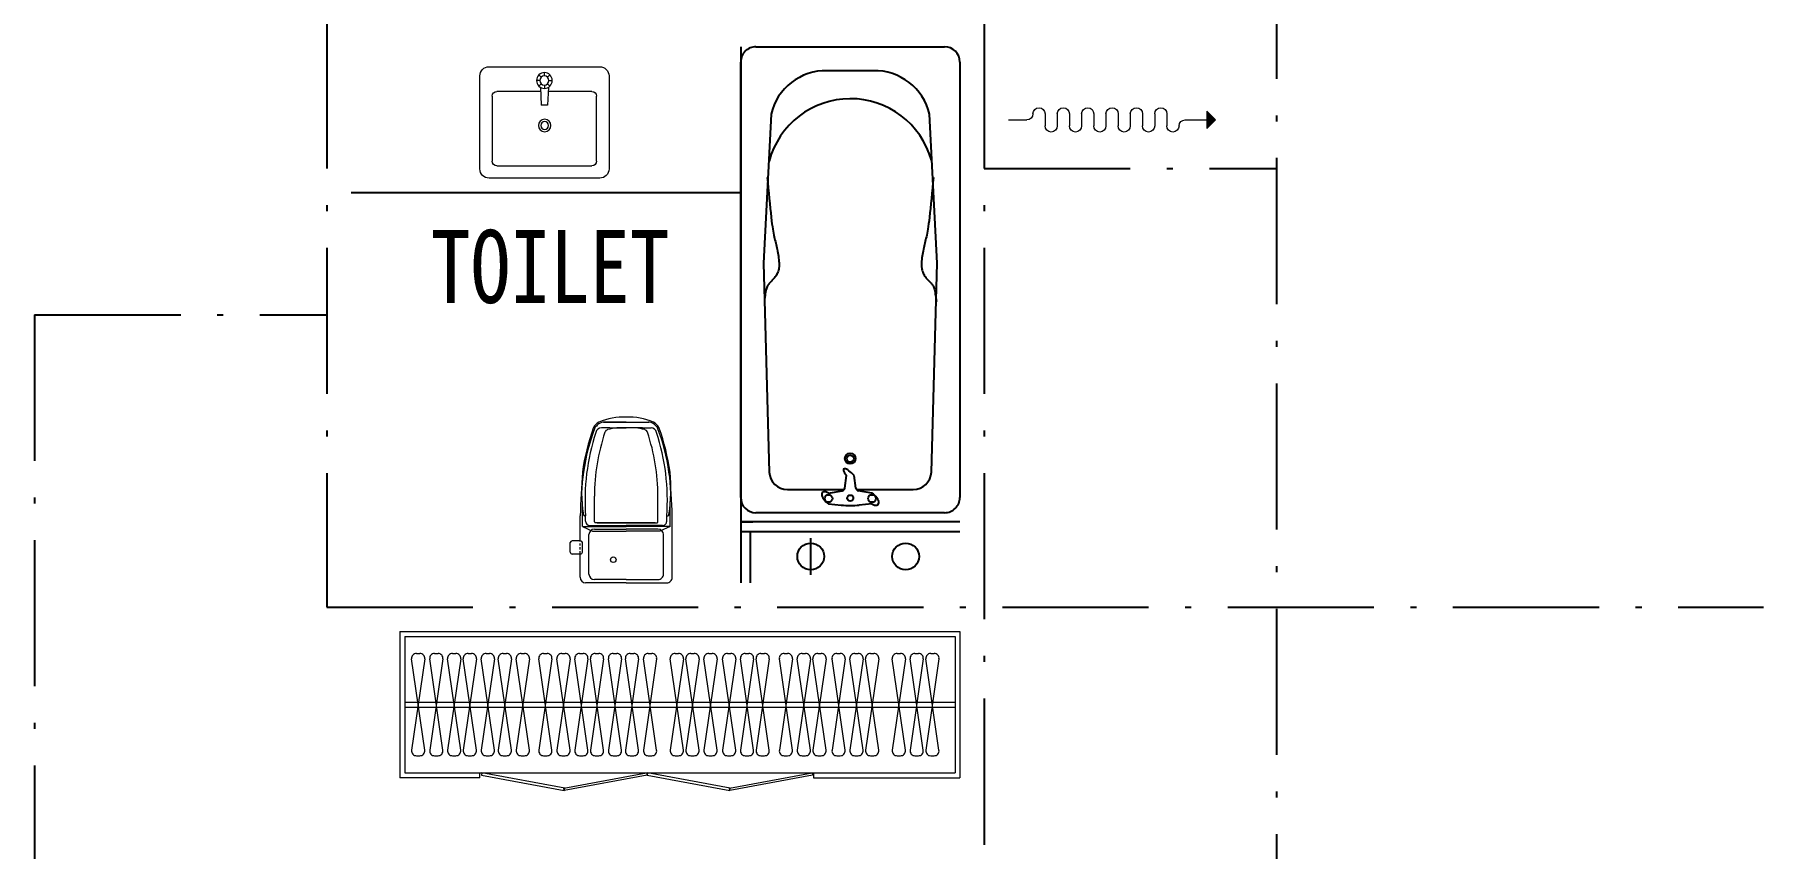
# Model space of a CAD drawing. Extents: x 164940 to 3842273, y 640355 to 1124023.
# Drawn here: x 3657517 to 3664617, y 1099287 to 1102627 of the extents above; entities that cross this region are included whole.
import ezdxf

# ---------------------------------------------------------------- set-up
doc = ezdxf.new("R2010")
doc.units = 0
doc.header["$LTSCALE"] = 1000
doc.header["$MEASUREMENT"] = 0
doc.linetypes.add('ACAD_ISO10W100', pattern=[18.5, 12, -3, 0.5, -3])
doc.linetypes.add('DOTE', pattern=[2.4200000000000004, 2, -0.2, 0.02, -0.2])
for name, color, linetype in [('-厨卫', 154, 'Continuous'), ('-管井', 228, 'Continuous'), ('DOTE', 1, 'DOTE')]:
    doc.layers.add(name, color=color, linetype=linetype)
doc.layers.add('-家具', color=33, linetype='Continuous', lineweight=9)
doc.layers.add('家具', color=33, linetype='Continuous', lineweight=5)
doc.styles.add('-黑体', font='SIMHEI.TTF', dxfattribs={"width": 0.8})

# ---------------------------------------------------------------- blocks, each defined once
blk = doc.blocks.new('A$C50400A6F')
at = {"layer": '家具'}
blk.add_hatch(color=256, dxfattribs=at).paths.add_polyline_path([(814.6446048791113, 14.64463077617984), (814.6446048791113, 85.35530889483925), (849.999943938441, 49.99996983550955)])
for p, q in [((149.999943938441, 24.99996983550955), (149.999943938441, 74.99996983550955)), ((199.999943938441, 24.99996983550955), (199.999943938441, 74.99996983550955)), ((249.999943938441, 24.99996983550955), (249.999943938441, 74.99996983550955)), ((299.999943938441, 24.99996983550955), (299.999943938441, 74.99996983550955)), ((349.999943938441, 24.99996983550955), (349.999943938441, 74.99996983550955)), ((399.999943938441, 24.99996983550955), (399.999943938441, 74.99996983550955)), ((449.999943938441, 24.99996983550955), (449.999943938441, 74.99996983550955)), ((499.999943938441, 24.99996983550955), (499.999943938441, 74.99996983550955)), ((549.999943938441, 24.99996983550955), (549.999943938441, 74.99996983550955)), ((599.999943938441, 24.99996983550955), (599.999943938441, 74.99996983550955)), ((649.999943938441, 24.99996983550955), (649.999943938441, 74.99996983550955)), ((699.999943938441, 74.99996983550955), (699.999943938441, 74.99996983550955)), ((849.999943938441, 49.99996983550955), (814.6446048791113, 85.35530889483925)), ((814.6446048791113, 14.64463077617984), (814.644604879104, 85.35530889484653)), ((-5.606155900750309e-05, 49.99996983550955), (74.99994393844099, 49.99996983550955)), ((99.99994393844099, 24.99996983550955), (99.99994393844099, 24.99996983550955)), ((724.999943938441, 49.99996983550955), (814.644604879104, 49.99996983550955)), ((849.999943938441, 49.99996983550955), (814.6446048791113, 14.64463077617984))]:
    blk.add_line(p, q, dxfattribs=at)
for centre, start, end in [((174.999943938441, 74.99996983550955), 0, 180), ((274.999943938441, 74.99996983550955), 0, 180), ((374.999943938441, 74.99996983550955), 0, 180), ((474.999943938441, 74.99996983550955), 0, 180), ((574.999943938441, 74.99996983550955), 0, 180), ((674.999943938441, 74.99996983550955), 0, 180), ((724.999943938441, 74.99996983550955), 180, 270), ((74.99994393844099, 24.99996983550955), 0, 90), ((124.999943938441, 24.99996983550955), 180, 0), ((224.999943938441, 24.99996983550955), 180, 0), ((324.999943938441, 24.99996983550955), 180, 0), ((424.999943938441, 24.99996983550955), 180, 0), ((524.999943938441, 24.99996983550955), 180, 0), ((624.999943938441, 24.99996983550955), 180, 0)]:
    blk.add_arc(centre, 25, start, end, dxfattribs=at)
blk = doc.blocks.new('A$C3F2D231D')
at = {"layer": '家具', "rotation": 180}
blk.add_blockref('A$C50400A6F', (2046.104992648819, 202.0399772747187), dxfattribs=at)
blk = doc.blocks.new('A$C37A63D83')
at = {"layer": '家具', "color": 8}
for p, q in [((136.4390372575144, 659.7000295268372), (322.5607923449716, 659.7000295268372)), ((229.4999148012721, 659.7000295268372), (136.4390372575144, 659.7000295268372)), ((152.1007537418045, 636.3000295269303), (127.6136158328736, 636.3000295269303)), ((161.9999148012721, 636.3000295269303), (152.1007537418045, 636.3000295269303)), ((161.9999148012721, 636.3000295269303), (229.4999148012721, 636.3000295269303)), ((296.9999148012721, 636.3000295269303), (229.4999148012721, 636.3000295269303)), ((296.9999148012721, 636.3000295269303), (306.8990758606815, 636.3000295269303)), ((306.8990758606815, 636.3000295269303), (331.3862137696124, 636.3000295269303)), ((98.9999148012721, 250.2000295268372), (98.9999148012721, 355.5000295268837)), ((359.9999148012721, 250.2000295268372), (359.9999148012721, 355.5000295268837)), ((49.4999148012721, 230.4000295270234), (49.4999148012721, 316.425438961247)), ((49.4999148012721, 230.4000295270234), (229.4999148012721, 230.4000295270234)), ((49.4999148012721, 230.4000295270234), (90.89991480123717, 211.5000295268837)), ((53.9999148012721, 279.0000295268837), (53.9999148012721, 280.3469408191741)), ((62.9999148012721, 274.5000295268837), (58.4999148012721, 274.5000295268837)), ((62.9999148012721, 252.9000295270234), (62.9999148012721, 274.5000295268837)), ((80.9999148012721, 234.9000295270234), (229.4999148012721, 234.9000295270234)), ((98.9999148012721, 220.5000295268837), (229.4999148012721, 220.5000295268837)), ((229.4999148012721, 246.600029526744), (102.5999148012488, 246.600029526744)), ((110.6999148012255, 246.600029526744), (229.4999148012721, 246.600029526744)), ((229.4999148012721, 246.600029526744), (356.3999148012372, 246.600029526744)), ((348.2999148012605, 246.600029526744), (229.4999148012721, 246.600029526744)), ((377.9999148012721, 234.9000295270234), (229.4999148012721, 234.9000295270234)), ((409.4999148012721, 230.4000295270234), (229.4999148012721, 230.4000295270234)), ((359.9999148012721, 220.5000295268837), (229.4999148012721, 220.5000295268837)), ((409.4999148012721, 230.4000295270234), (368.0999148012488, 211.5000295268837)), ((395.9999148012721, 252.9000295270234), (395.9999148012721, 274.5000295268837)), ((395.9999148012721, 274.5000295268837), (400.4999148012721, 274.5000295268837)), ((37.79991480126046, 171.9000295270234), (42.29991480126046, 171.9000295270234)), ((40.4999148012721, 153.1339767156169), (40.4999148012721, 161.6714980700053)), ((40.4999148012721, 136.961941073183), (40.4999148012721, 146.4845610454213)), ((49.4999148012721, 125.100029526744), (49.4999148012721, 164.7000295268372)), ((76.4999148012721, 36.00002952688374), (76.4999148012721, 198.0000295268837)), ((90.89991480123717, 211.5000295268837), (229.4999148012721, 211.5000295268837)), ((368.0999148012488, 211.5000295268837), (229.4999148012721, 211.5000295268837)), ((382.4999148012721, 36.00002952688374), (382.4999148012721, 198.0000295268837)), ((37.79991480126046, 117.9000295270234), (42.29991480126046, 117.9000295270234)), ((40.4999148012721, 121.2003631880507), (40.4999148012721, 129.7378845424391)), ((229.4999148012721, 13.50002952688374), (98.9999148012721, 13.50002952688374)), ((229.4999148012721, 13.50002952688374), (359.9999148012721, 13.50002952688374))]:
    blk.add_line(p, q, dxfattribs=at)
at = {"layer": '家具'}
for p, q in [((409.4999148012721, 230.4000295270234), (409.4999148012721, 316.425438961247)), ((40.4999148012721, 170.1148996076081), (40.4999148012721, 274.5000295268837)), ((404.9999148012721, 279.0000295268837), (404.9999148012721, 280.3469408191741)), ((418.4999148012721, 22.50002952688374), (418.4999148012721, 274.5000295268837)), ((-8.519872790202498e-05, 125.100029526744), (-8.519872790202498e-05, 164.7000295268372)), ((37.79991480126046, 171.9000295270234), (7.199914801225532, 171.9000295270234)), ((37.79991480126046, 117.9000295270234), (7.199914801225532, 117.9000295270234)), ((40.4999148012721, 22.50002952688374), (40.4999148012721, 122.0254508883227)), ((229.4999148012721, 2.952688373625278e-05), (62.9999148012721, 2.952688373625278e-05)), ((229.4999148012721, 2.952688373625278e-05), (395.9999148012721, 2.952688373625278e-05))]:
    blk.add_line(p, q, dxfattribs=at)
at = {"layer": '家具', "color": 8}
blk.add_circle((176.3999148012372, 94.50002952688374), 11.40815247663667, dxfattribs=at)
at = {"layer": '家具'}
for centre, radius, start, end in [((159.0709521270473, 596.7298013290856), 75.73124732212365, 123.7472799386984, 147.2648599332605), ((216.6116329429788, 423.2266309955157), 256.5972770785842, 87.12095541051788, 112.8427031656681), ((242.3881966600311, 423.2266309971455), 256.5972770769422, 67.15729683433189, 92.87904458948212), ((299.9288774754386, 596.7298013290856), 75.73124732212365, 32.73514006673945, 56.25272006130158), ((345.6855697206338, 630.4244115615729), 13.5, 21.34013003288133, 45.04566712631767), ((978.5752481516101, 321.0035639356356), 938.6165597252316, 160.4626847715381, 171.8237832143648), ((106.7233157488517, 630.3817419696134), 13.5, 147.2648599332605, 160.4628876722276), ((352.2765138536342, 630.3817419696134), 13.5, 19.53711232777241, 32.73514006673945), ((-519.6396762194927, 320.9842891751323), 938.6835635739402, 8.177325260295653, 19.53711232777241), ((7035.208603792184, 14.98959507793188), 6999.521077147583, 176.3999436581838, 177.8752458939346), ((-6576.20877428423, 14.98959507164545), 6999.521077242298, 2.12475410606543, 3.600056341816249), ((7.199914801225532, 164.7000295268372), 7.2, 90, 180), ((7.199914801225532, 125.100029526744), 7.2, 180, 270), ((62.9999148012721, 22.50002952688374), 22.5, 180, 270), ((395.9999148012721, 22.50002952688374), 22.5, 270, 0)]:
    blk.add_arc(centre, radius, start, end, dxfattribs=at)
at = {"layer": '家具', "color": 8}
for centre, radius, start, end in [((113.3142598819104, 630.4244115615729), 13.5, 134.9543328736823, 158.6598699671187), ((346.9627069511916, 396.4032121344935), 344.1924834331063, 131.9223344244035, 134.9543328736823), ((137.9694760293933, 625.7264006889891), 34.00808285177626, 87.42069238923386, 128.0686508600281), ((321.0303535730927, 625.7264006889891), 34.00808285177626, 51.93134913997194, 92.57930761076615), ((112.0371226512943, 396.4032121347263), 344.1924834331063, 45.04566712631767, 48.07766557559649), ((823.7508881162503, 352.8633589835372), 776.2321552453669, 158.6598699671187, 172.4763211694518), ((941.9396441477584, 340.4295066338964), 881.4089537639704, 161.7058674216662, 184.2897365588694), ((933.3272812163341, 352.8506166220177), 834.3315730198825, 161.5027389388472, 179.8180574219362), ((129.6475210207282, 611.0890765476506), 25.2928630336992, 94.612373994388, 166.252944387225), ((159.1683585894061, 611.8394187474623), 18, 109.1812518657565, 161.5027389388472), ((214.3712326320237, 386.4469987142365), 249.9794124911297, 86.59247159344724, 104.1515650265491), ((244.6285969704622, 386.4469987142365), 249.9794124911297, 75.8484349734509, 93.40752840655277), ((299.8314710130799, 611.8394187474623), 18, 18.49726106115282, 70.8187481342435), ((-474.3274516138481, 352.8506166220177), 834.3315730198825, 0.1819425780638058, 18.49726106115282), ((329.3523085817578, 611.0890765476506), 25.2928630336992, 13.747055612775, 85.387626005612), ((-482.9398145452142, 340.4295066341292), 881.4089537639704, 355.7102634411307, 18.29413257833378), ((-364.7510585137643, 352.8633589835372), 776.2321552453669, 7.523678830548216, 21.34013003288133), ((545.4996629294474, 366.854838747764), 499.0547252698382, 169.8851197815391, 189.9822750434475), ((-86.49983332696138, 366.8548387479968), 499.0547252698382, 350.0177249565525, 10.11488021846093), ((58.4999148012721, 279.0000295268837), 4.5, 180, 270), ((80.9999148012721, 252.9000295270234), 18, 180, 270), ((98.9999148012721, 198.0000295268837), 22.5, 90, 180), ((102.5999148012488, 250.2000295268372), 3.6, 180, 270), ((356.3999148012372, 250.2000295268372), 3.6, 270, 0), ((359.9999148012721, 198.0000295268837), 22.5, 0, 90), ((377.9999148012721, 252.9000295270234), 18, 270, 0), ((400.4999148012721, 279.0000295268837), 4.5, 270, 0), ((42.29991480126046, 164.7000295268372), 7.2, 0, 90), ((42.29991480126046, 125.100029526744), 7.2, 270, 0), ((98.9999148012721, 36.00002952688374), 22.5, 180, 270), ((359.9999148012721, 36.00002952688374), 22.5, 270, 0)]:
    blk.add_arc(centre, radius, start, end, dxfattribs=at)
blk = doc.blocks.new('A$C18D436A6')
for p, q in [((1644.444882086886, 800.0002314753365), (55.55599353488651, 800.0002327978727)), ((0.0004379379388410598, 744.4446772940573), (0.0004373605188447982, 55.55578846967546)), ((245.848618632881, 689.4220369620016), (788.999168364302, 716.6668988575693)), ((477.3426552933233, 703.1434255038621), (495.9561486946186, 701.4082861271454)), ((495.9561486946186, 701.4082861271454), (515.0515733391221, 699.618609719153)), ((515.0515733391221, 699.618609719153), (534.2971512009681, 697.7956424346194)), ((534.2971512009681, 697.7956424346194), (553.3611042544362, 695.9606304281042)), ((553.3611042544362, 695.9606304281042), (571.9116544739518, 694.1348198538763)), ((788.999168364302, 716.6668988575693), (1551.577263354877, 696.1902439747355)), ((860.348075260612, 692.8267855452141), (862.6309127534914, 694.9801573174773)), ((862.6309127534914, 694.9801573174773), (864.9137504237297, 697.0051361815422)), ((864.9137504237297, 697.0051361815422), (867.2189324351493, 698.8766017186572)), ((867.2189324351493, 698.8766017186572), (869.5806839418656, 700.5771103539155)), ((869.5806839418656, 700.5771103539155), (872.0807540624519, 702.1199258868583)), ((872.0807540624519, 702.1199258868583), (874.8127729065018, 703.5259889595327)), ((874.8127729065018, 703.5259889595327), (877.870370583667, 704.8162402148591)), ((877.870370583667, 704.8162402148591), (881.3471772031335, 706.0116202948266)), ((881.3471772031335, 706.0116202948266), (885.3368228747277, 707.133069842821)), ((885.3368228747277, 707.133069842821), (889.9329377080721, 708.2015295008896)), ((889.9329377080721, 708.2015295008896), (895.2291518123529, 709.2379399120109)), ((895.2291518123529, 709.2379399120109), (901.2731047506968, 710.2584452512674)), ((901.2731047506968, 710.2584452512674), (907.928473898879, 711.2600038271048)), ((907.928473898879, 711.2600038271048), (915.0129460862081, 712.2347774803638)), ((915.0129460862081, 712.2347774803638), (922.344208141556, 713.1749280526419)), ((922.344208141556, 713.1749280526419), (927.2604211521975, 713.7716543729766)), ((1700.000437013281, 55.55578705400694), (1700.000437590701, 744.4446758783888)), ((571.9116544739518, 694.1348198538763), (589.6170238335617, 692.3394568666117)), ((589.6170238335617, 692.3394568666117), (606.1454343078658, 690.5957876205212)), ((606.1454343078658, 690.5957876205212), (621.165107871173, 688.9250582706882)), ((621.165107871173, 688.9250582706882), (634.4337173341482, 687.3425465468899)), ((634.4337173341482, 687.3425465468899), (646.0667388549773, 685.8396564807626)), ((646.0667388549773, 685.8396564807626), (656.2690994279401, 684.4018236805568)), ((656.2690994279401, 684.4018236805568), (665.2457260473457, 683.0144837527187)), ((665.2457260473457, 683.0144837527187), (673.2015457079106, 681.6630723055569)), ((673.2015457079106, 681.6630723055569), (680.3414854039147, 680.3330249457504)), ((680.3414854039147, 680.3330249457504), (686.8704721298709, 679.0097772813751)), ((686.8704721298709, 679.0097772813751), (692.9934328802628, 677.6787649194594)), ((692.9934328802628, 677.6787649194594), (698.889984779933, 676.3292464348488)), ((698.889984779933, 676.3292464348488), (704.6385054752755, 674.9657722687116)), ((704.6385054752755, 674.9657722687116), (710.292062743014, 673.5967158303829)), ((710.292062743014, 673.5967158303829), (715.9037243602215, 672.2304505282082)), ((715.9037243602215, 672.2304505282082), (721.526558103651, 670.8753497710568)), ((721.526558103651, 670.8753497710568), (727.2136317498225, 669.5397869678563)), ((727.2136317498225, 669.5397869678563), (733.0180130760127, 668.2321355269523)), ((733.0180130760127, 668.2321355269523), (738.992769858567, 666.9607688572723)), ((738.992769858567, 666.9607688572723), (745.1695565884584, 665.7359211359872)), ((745.1695565884584, 665.7359211359872), (751.4943746114441, 664.5752696122508)), ((751.4943746114441, 664.5752696122508), (757.8918119875598, 663.4983523043338)), ((757.8918119875598, 663.4983523043338), (764.286456776259, 662.5247072305065)), ((764.286456776259, 662.5247072305065), (770.602897037752, 661.6738724078168)), ((770.602897037752, 661.6738724078168), (776.7657208315213, 660.9653858550009)), ((776.7657208315213, 660.9653858550009), (782.6995162175444, 660.4187855895143)), ((782.6995162175444, 660.4187855895143), (788.3288712556823, 660.0536096296855)), ((788.3288712556823, 660.0536096296855), (793.5969942156808, 659.8866048567579)), ((793.5969942156808, 659.8866048567579), (798.5215742084547, 659.9233536073007)), ((798.5215742084547, 659.9233536073007), (803.1389205554442, 660.166647081438)), ((803.1389205554442, 660.166647081438), (807.4853425772453, 660.6192764802254)), ((807.4853425772453, 660.6192764802254), (811.5971495950944, 661.2840330029139)), ((811.5971495950944, 661.2840330029139), (815.5106509302277, 662.1637078503845)), ((815.5106509302277, 662.1637078503845), (819.2621559034742, 663.261092222936)), ((819.2621559034742, 663.261092222936), (822.887973836041, 664.5789773205761)), ((822.887973836041, 664.5789773205761), (826.4174315145647, 666.1155024283798)), ((826.4174315145647, 666.1155024283798), (829.8519255881838, 667.8501991711091)), ((829.8519255881838, 667.8501991711091), (833.1858701712335, 669.7579472591169)), ((833.1858701712335, 669.7579472591169), (836.4136793786311, 671.81362640101)), ((836.4136793786311, 671.81362640101), (839.5297673247405, 673.9921163070248)), ((839.5297673247405, 673.9921163070248), (842.5285481242754, 676.2682966866996)), ((842.5285481242754, 676.2682966866996), (845.4044358917745, 678.6170472493977)), ((845.4044358917745, 678.6170472493977), (848.1518447421549, 681.013247705414)), ((848.1518447421549, 681.013247705414), (850.7698437976942, 683.4317777419928)), ((850.7698437976942, 683.4317777419928), (853.2761222141271, 685.8475169630838)), ((853.2761222141271, 685.8475169630838), (855.6930241542868, 688.2353449494694)), ((855.6930241542868, 688.2353449494694), (858.0428937820252, 690.5701412829803)), ((858.0428937820252, 690.5701412829803), (860.348075260612, 692.8267855452141)), ((1614.673634103528, 629.6192485023639), (1614.673633929662, 422.1750265867449)), ((87.32071103522321, 315.9351472383714), (87.32071117614396, 484.0653183789691)), ((1628.518102197762, 479.2071320770774), (1619.567057859502, 429.5297319860547)), ((1667.537485132838, 479.2071320443647), (1672.133486898994, 432.9744332612609)), ((1610.225855145603, 420.5038359659957), (1564.589034452918, 413.8891204672982)), ((1610.225855111232, 379.4966271168669), (1564.589034429635, 386.1113426921074)), ((1614.673633892497, 377.825436488667), (1614.673633835366, 309.6822198764421)), ((1628.518102064962, 320.7933309751679), (1619.567057809996, 370.4707310812082)), ((1667.537485000066, 320.7933309424552), (1672.133486843697, 367.0260297178756)), ((1614.673633835366, 309.6822198764421), (1614.673633718601, 170.3812145730481)), ((704.638505014329, 125.0346923137549), (710.2920622843667, 126.403748742654)), ((710.2920622843667, 126.403748742654), (715.9037239038735, 127.7700140353991)), ((715.9037239038735, 127.7700140353991), (721.5265576495731, 129.1251147831208)), ((721.5265576495731, 129.1251147831208), (727.2136312979565, 130.4606775768334)), ((727.2136312979565, 130.4606775768334), (733.0180126263585, 131.7683290079585)), ((733.0180126263585, 131.7683290079585), (738.9927694110374, 133.0396956676268)), ((738.9927694110374, 133.0396956676268), (745.169556142966, 134.264543378551)), ((745.169556142966, 134.264543378551), (751.4943741679017, 135.4251948916935)), ((751.4943741679017, 135.4251948916935), (757.8918115458218, 136.5021121889004)), ((757.8918115458218, 136.5021121889004), (764.2864563361509, 137.4757572520175)), ((764.2864563361509, 137.4757572520175), (770.602896599099, 138.3265920641134)), ((770.602896599099, 138.3265920641134), (776.7657203940325, 139.0350786065683)), ((776.7657203940325, 139.0350786065683), (782.6995157809579, 139.5816788621014)), ((782.6995157809579, 139.5816788621014), (788.3288708197069, 139.9468548125005)), ((788.3288708197069, 139.9468548125005), (793.5969937799964, 140.1138595766388)), ((793.5969937799964, 140.1138595766388), (798.5215737727412, 140.0771108177723)), ((798.5215737727412, 140.0771108177723), (803.1389201192942, 139.8338173359516)), ((803.1389201192942, 139.8338173359516), (807.4853421403386, 139.3811879298883)), ((807.4853421403386, 139.3811879298883), (811.5971491570817, 138.716431400273)), ((811.5971491570817, 138.716431400273), (815.5106504907599, 137.8367565462831)), ((815.5106504907599, 137.8367565462831), (819.2621554621437, 136.7393721674453)), ((819.2621554621437, 136.7393721674453), (822.8879733925278, 135.4214870636933)), ((822.8879733925278, 135.4214870636933), (826.4174310684612, 133.8849619499524)), ((826.4174310684612, 133.8849619499524), (829.8519251391699, 132.1502652010531)), ((829.8519251391699, 132.1502652010531), (833.1858697190182, 130.2425171078648)), ((833.1858697190182, 130.2425171078648), (836.4136789229815, 128.1868379605585)), ((836.4136789229815, 128.1868379605585), (839.5297668654239, 126.0083480493049)), ((788.9991678334482, 83.33356558351079), (245.8486181477201, 110.578428389621)), ((477.3426547853451, 96.85703945963178), (495.9561481895507, 98.59217880520737)), ((495.9561481895507, 98.59217880520737), (515.0515728368482, 100.3818551811273)), ((515.0515728368482, 100.3818551811273), (534.2971507017501, 102.2048224334721)), ((534.2971507017501, 102.2048224334721), (553.3611037583032, 104.0398344080313)), ((553.3611037583032, 104.0398344080313), (571.9116539808456, 105.8656449511182)), ((571.9116539808456, 105.8656449511182), (589.6170233434823, 107.6610079086968)), ((589.6170233434823, 107.6610079086968), (606.1454338207259, 109.4046771270805)), ((606.1454338207259, 109.4046771270805), (621.165107386827, 111.0754064517096)), ((621.165107386827, 111.0754064517096), (634.4337168524507, 112.6579181532725)), ((634.4337168524507, 112.6579181532725), (646.0667383757827, 114.1608081999584)), ((646.0667383757827, 114.1608081999584), (656.2690989511611, 115.5986409829929)), ((656.2690989511611, 115.5986409829929), (665.245725572895, 116.9859808958136)), ((665.245725572895, 116.9859808958136), (673.20154523573, 118.3373923296458)), ((673.20154523573, 118.3373923296458), (680.3414849339752, 119.6674396774615)), ((680.3414849339752, 119.6674396774615), (686.8704716621432, 120.9906873308937)), ((686.8704716621432, 120.9906873308937), (692.9934324147762, 122.3216996825067)), ((692.9934324147762, 122.3216996825067), (698.8899843167164, 123.6712181572802)), ((698.8899843167164, 123.6712181572802), (704.638505014329, 125.0346923137549)), ((1551.577262858336, 103.810219206498), (788.9991678334482, 83.33356558351079)), ((839.5297668654239, 126.0083480493049), (842.5285476611461, 123.7321676646243)), ((842.5285476611461, 123.7321676646243), (845.4044354246871, 121.3834170970949)), ((845.4044354246871, 121.3834170970949), (848.1518442710803, 118.9872166364803)), ((848.1518442710803, 118.9872166364803), (850.7698433225451, 116.5686865955358)), ((850.7698433225451, 116.5686865955358), (853.2761217349325, 114.152947370254)), ((853.2761217349325, 114.152947370254), (855.6930236710759, 111.7651193797938)), ((855.6930236710759, 111.7651193797938), (858.0428932949144, 109.430323042383)), ((858.0428932949144, 109.430323042383), (860.3480747697176, 107.1736787762493)), ((860.3480747697176, 107.1736787762493), (862.6309122589882, 105.0203070001444)), ((862.6309122589882, 105.0203070001444), (864.9137499258213, 102.9953281322378)), ((864.9137499258213, 102.9953281322378), (867.2189319341269, 101.1238625912811)), ((867.2189319341269, 101.1238625912811), (869.580683437991, 99.42335395206464)), ((869.580683437991, 99.42335395206464), (872.080753555987, 97.88053841493092)), ((872.080753555987, 97.88053841493092), (874.8127723976795, 96.47447533765808)), ((874.8127723976795, 96.47447533765808), (877.870370072691, 95.18422407726757)), ((877.870370072691, 95.18422407726757), (881.3471766901494, 93.98884399142116)), ((881.3471766901494, 93.98884399142116), (885.3368223598809, 92.86739443673287)), ((885.3368223598809, 92.86739443673287), (889.9329371914209, 91.79893477098085)), ((889.9329371914209, 91.79893477098085), (895.2291512939555, 90.76252435101196)), ((895.2291512939555, 90.76252435101196), (901.2731042305822, 89.74201900156913)), ((901.2731042305822, 89.74201900156913), (907.9284733771055, 88.74046041461406)), ((907.9284733771055, 88.74046041461406), (915.0129455627757, 87.76568674942246)), ((915.0129455627757, 87.76568674942246), (922.344207616552, 86.82553616492078)), ((922.344207616552, 86.82553616492078), (929.739946367481, 85.92784682073398)), ((55.55599286433426, 0.0002328727277927101), (1644.444881416333, 0.0002315501915290952))]:
    blk.add_line(p, q)
at = {"extrusion": (0, 0, -1)}
for centre, major_axis, ratio, start_param, end_param in [((55.55599348832038, 744.4446772474912), (-39.28371006227099, 39.28371006227099), 0.9999999999994778, 5.497787144620067, 7.068583471415486), ((1644.444882040319, 744.4446759249549), (-39.28371006226502, 39.28371006226502), 0.9999999999997815, 0.7853981642357477, 2.356194491030426), ((496.4159294588608, 399.6415296366904), (217.0536411094407, 217.0536411094408), 0.9999999999997439, 2.629136996141, 5.235341004805846), ((1548.006967442983, 629.6192485583015), (47.14045207479951, 47.14045207479951), 0.9999999999999537, -0.7318180919007446, 0.7853981642365349), ((293.2457623492519, 488.9659235622385), (145.6522272946932, 145.6522272946932), 0.9999999999999863, 3.903197304128087, 5.265604840742148), ((1648.0277936653, 479.2071320606628), (-22.55088689057258, 22.5508869284921), 0.4797807223329117, -1.123454583453833, 2.01813807013596), ((1648.0277936653, 479.2071320607211), (9.867064129426206, 9.867064129426206), 0.9999999999945349, 0.7853981642386234, 7.06858347141821), ((1502.502222893527, 400.0002316317405), (13.79543513561699, 13.79543513561699), 0.9999999999997152, 0.7853981642359611, 7.068583471415547), ((1502.502222893527, 400.0002316317405), (-9.081389928162576, 9.081389928162574), 0.999999999995852, 2.356194491028735, 8.63937979820832), ((1564.589034441276, 400.0002315797028), (-23.89630497171203, 23.89630501177135), 0.3037150834347398, 4.417527347099096, 7.559120000688889), ((1608.632037481759, 431.5000414641108), (-7.856742012476593, 7.856742012476593), 0.9999999999945917, 2.534465096050106, 3.783050698483864), ((1608.632037428964, 368.5004216214875), (-7.856742012473672, 7.856742012473672), 0.9999999999975153, 0.9293382835800755, 2.177923886013026), ((1646.359016778035, 400.0002315111342), (7.759932263823002, 7.759932263823003), 0.9999999999911326, 0.7853981642399206, 7.068583471419506), ((1340.435110167542, 400.0002317675971), (235.7022603737609, 235.7022603737609), 0.9999999999997922, 0.686313506762859, 0.8844828217088168), ((293.2457622001239, 311.0345417099306), (145.6522272947103, 145.6522272947103), 0.9999999999997218, 2.588376794908545, 3.95078433152274), ((1648.027793532528, 320.7933309588116), (-22.55088689067822, 22.55088692839276), 0.4797807223324714, 2.018138070139147, 5.15973072372894), ((1648.027793532528, 320.7933309588116), (9.867064129429897, 9.867064129429904), 0.9999999999958726, 0.7853981642379546, 7.068583471417541), ((1548.006967058056, 170.3812146288692), (-47.14045207479192, 47.14045207479191), 0.9999999999985998, 2.356194491029835, 3.873410747167776), ((55.55599291090039, 55.55578842310933), (-39.28371006226502, 39.28371006226502), 0.9999999999997815, 3.926990817825541, 5.497787144620219), ((1644.4448814629, 55.55578710057307), (-39.28371006228554, 39.28371006228554), 0.9999999999987369, 2.356194491029904, 3.926990817826063)]:
    blk.add_ellipse(centre, major_axis=major_axis, ratio=ratio, start_param=start_param, end_param=end_param, dxfattribs=at)
blk = doc.blocks.new('dfdsf')
at = {"layer": '家具'}
for p, q in [((-5626.473608758264, -27307.3486458838), (-6080.731913608171, -27307.3486458838)), ((-6118.831913608177, -27345.44864588381), (-6118.831913608177, -27726.44864588381)), ((-5588.373608758258, -27726.44864588381), (-5588.373608758258, -27345.44864588381)), ((-6080.731913608171, -27764.54864588381), (-5626.473608758264, -27764.54864588381))]:
    blk.add_line(p, q, dxfattribs=at)
at = {"layer": '家具', "color": 8}
for p, q in [((-5853.602761183218, -27345.15289837577), (-5853.602761183218, -27331.68836102118)), ((-5872.406503072321, -27363.95664026488), (-5885.871040426886, -27363.95664026488)), ((-5866.874092104343, -27350.63551101041), (-5876.377111874863, -27341.09683283082)), ((-5866.710719794231, -27377.43855889999), (-5876.096491956057, -27387.09262784412)), ((-5870.084983734348, -27391.69791249819), (-5866.302761183229, -27465.55664026488)), ((-5853.602761183218, -27382.76038215398), (-5853.602761183218, -27396.22491950855)), ((-5837.120538632058, -27391.69791249819), (-5840.902761183206, -27465.55664026488)), ((-5831.109767354174, -27340.81993622227), (-5840.495539516, -27350.4740051664)), ((-5830.828410491573, -27386.81644769893), (-5840.331430262093, -27377.27776951935)), ((-5834.799019294114, -27363.95664026488), (-5821.334481939521, -27363.95664026488)), ((-6068.03191360816, -27694.69864588381), (-6068.03191360816, -27427.9986458838)), ((-6048.981913608171, -27408.94864588381), (-5869.201593039608, -27408.94864588381)), ((-5866.302761183229, -27465.55664026488), (-5840.902761183206, -27465.55664026488)), ((-5838.003929326798, -27408.94864588381), (-5658.223608758264, -27408.94864588381)), ((-5639.173608758247, -27427.9986458838), (-5639.173608758247, -27694.69864588381)), ((-5658.223608758264, -27713.7486458838), (-6048.981913608171, -27713.7486458838))]:
    blk.add_line(p, q, dxfattribs=at)
for centre, radius in [((-5853.602761183218, -27363.95664026488), 32.26827924368117), ((-5853.602761183218, -27363.95664026488), 18.80374188911082), ((-5854.571620082796, -27548.64864588382), 25.4), ((-5854.571620082796, -27548.64864588382), 15.95985148249019)]:
    blk.add_circle(centre, radius, dxfattribs=at)
at = {"layer": '家具'}
for centre, start, end in [((-6080.731913608171, -27345.44864588381), 90, 180), ((-5626.473608758264, -27345.44864588381), 0, 90), ((-6080.731913608171, -27726.44864588381), 180, 270), ((-5626.473608758264, -27726.44864588381), 270, 0)]:
    blk.add_arc(centre, 38.09999999999999, start, end, dxfattribs=at)
at = {"layer": '家具', "color": 8}
for centre, start, end in [((-6048.981913608171, -27427.9986458838), 90, 180), ((-5658.223608758264, -27427.9986458838), 0, 90), ((-6048.981913608171, -27694.69864588381), 180, 270), ((-5658.223608758264, -27694.69864588381), 270, 0)]:
    blk.add_arc(centre, 19.05, start, end, dxfattribs=at)

msp = doc.modelspace()

# ---------------------------------------------------------------- linework, layer by layer
at = {"layer": '-厨卫'}
msp.add_line((3660417.348489035, 1102577.255770555), (3660417.348489035, 1100377.255770443), dxfattribs=at)
msp.add_lwpolyline([(3660417.348489035, 1102577.255770443), (3660417.348489035, 1101977.939800243), (3658817.348489987, 1101977.939800243)], dxfattribs=at)
at = {"layer": '-家具'}
for p, q in [((3659017.348489987, 1100177.255770448), (3661317.348489987, 1100177.255770443)), ((3659017.348489987, 1100177.25577045), (3659017.348489986, 1099577.255770453)), ((3659037.348489987, 1100157.255770448), (3661297.348489987, 1100157.255770443)), ((3659037.348489987, 1100157.255770448), (3659037.348489986, 1099597.255770453)), ((3661297.348489987, 1100157.255770443), (3661297.348489985, 1099597.255770443)), ((3661317.348489987, 1100177.255770443), (3661317.348489985, 1099597.255770443)), ((3659085.476901581, 1100087.25577048), (3659099.789579046, 1100087.25577048)), ((3659159.835998725, 1100087.255770479), (3659174.14867619, 1100087.255770479)), ((3659233.426690094, 1100087.255770479), (3659247.73936756, 1100087.255770479)), ((3659297.81839682, 1100087.255770479), (3659312.131074285, 1100087.255770479)), ((3659371.409088189, 1100087.255770479), (3659385.721765655, 1100087.255770479)), ((3659441.22389185, 1100087.255770479), (3659455.536569315, 1100087.255770478)), ((3659515.582988994, 1100087.255770478), (3659529.895666459, 1100087.255770478)), ((3659607.78952946, 1100087.25577048), (3659622.102206925, 1100087.25577048)), ((3659682.148626603, 1100087.255770479), (3659696.461304069, 1100087.255770479)), ((3659755.739317972, 1100087.255770479), (3659770.051995438, 1100087.255770479)), ((3659820.131024698, 1100087.255770479), (3659834.443702164, 1100087.255770479)), ((3659893.721716067, 1100087.255770479), (3659908.034393534, 1100087.255770479)), ((3659963.536519728, 1100087.255770479), (3659977.849197194, 1100087.255770478)), ((3660037.895616872, 1100087.255770478), (3660052.208294337, 1100087.255770478)), ((3660147.936937475, 1100087.255770478), (3660162.24961494, 1100087.255770478)), ((3660212.328644201, 1100087.255770478), (3660226.641321666, 1100087.255770478)), ((3660285.91933557, 1100087.255770478), (3660300.232013036, 1100087.255770478)), ((3660362.538988559, 1100087.255770477), (3660376.851666024, 1100087.255770477)), ((3660436.129679928, 1100087.255770477), (3660450.442357393, 1100087.255770477)), ((3660500.521386654, 1100087.255770477), (3660514.834064119, 1100087.255770477)), ((3660595.783110402, 1100087.255770477), (3660610.095787867, 1100087.255770477)), ((3660669.373801771, 1100087.255770477), (3660683.686479236, 1100087.255770477)), ((3660733.765508496, 1100087.255770476), (3660748.078185962, 1100087.255770476)), ((3660812.076758735, 1100087.255770477), (3660826.389436201, 1100087.255770477)), ((3660885.667450104, 1100087.255770477), (3660899.98012757, 1100087.255770477)), ((3660950.05915683, 1100087.255770476), (3660964.371834295, 1100087.255770476)), ((3661059.441614749, 1100087.255770477), (3661073.754292215, 1100087.255770477)), ((3661133.032306118, 1100087.255770477), (3661147.344983584, 1100087.255770477)), ((3661197.424012844, 1100087.255770476), (3661211.736690309, 1100087.255770476)), ((3659119.614137059, 1099689.899044881), (3659065.652343567, 1100064.612496078)), ((3659119.61413706, 1100064.612496078), (3659065.652343567, 1099689.899044881)), ((3659193.973234203, 1099689.899044881), (3659140.011440711, 1100064.612496078)), ((3659193.973234204, 1100064.612496078), (3659140.01144071, 1099689.899044881)), ((3659267.563925573, 1099689.899044881), (3659213.60213208, 1100064.612496078)), ((3659267.563925573, 1100064.612496077), (3659213.602132079, 1099689.899044881)), ((3659331.955632298, 1099689.899044881), (3659277.993838806, 1100064.612496077)), ((3659331.955632299, 1100064.612496077), (3659277.993838806, 1099689.899044881)), ((3659405.546323667, 1099689.899044881), (3659351.584530176, 1100064.612496077)), ((3659405.546323668, 1100064.612496077), (3659351.584530175, 1099689.899044881)), ((3659475.361127328, 1099689.89904488), (3659421.399333836, 1100064.612496077)), ((3659475.361127329, 1100064.612496077), (3659421.399333835, 1099689.89904488)), ((3659549.720224471, 1099689.89904488), (3659495.75843098, 1100064.612496077)), ((3659549.720224472, 1100064.612496076), (3659495.758430979, 1099689.89904488)), ((3659641.926764938, 1099689.899044881), (3659587.964971446, 1100064.612496078)), ((3659641.926764939, 1100064.612496078), (3659587.964971445, 1099689.899044881)), ((3659716.285862081, 1099689.899044881), (3659662.324068589, 1100064.612496078)), ((3659716.285862082, 1100064.612496078), (3659662.324068589, 1099689.899044881)), ((3659789.876553451, 1099689.899044881), (3659735.914759959, 1100064.612496078)), ((3659789.876553452, 1100064.612496077), (3659735.914759958, 1099689.899044881)), ((3659854.268260177, 1099689.899044881), (3659800.306466685, 1100064.612496077)), ((3659854.268260178, 1100064.612496077), (3659800.306466684, 1099689.899044881)), ((3659927.858951546, 1099689.899044881), (3659873.897158054, 1100064.612496077)), ((3659927.858951547, 1100064.612496077), (3659873.897158053, 1099689.899044881)), ((3659997.673755206, 1099689.89904488), (3659943.711961714, 1100064.612496077)), ((3659997.673755207, 1100064.612496077), (3659943.711961713, 1099689.89904488)), ((3660072.032852349, 1099689.89904488), (3660018.071058858, 1100064.612496077)), ((3660072.03285235, 1100064.612496076), (3660018.071058857, 1099689.89904488)), ((3660182.074172954, 1099689.89904488), (3660128.112379461, 1100064.612496076)), ((3660182.074172955, 1100064.612496076), (3660128.11237946, 1099689.89904488)), ((3660246.465879679, 1099689.89904488), (3660192.504086188, 1100064.612496076)), ((3660246.46587968, 1100064.612496076), (3660192.504086187, 1099689.89904488)), ((3660320.056571048, 1099689.899044879), (3660266.094777557, 1100064.612496076)), ((3660320.056571049, 1100064.612496076), (3660266.094777556, 1099689.89904488)), ((3660396.676224037, 1099689.899044879), (3660342.714430545, 1100064.612496076)), ((3660396.676224038, 1100064.612496076), (3660342.714430544, 1099689.899044879)), ((3660470.266915407, 1099689.899044879), (3660416.305121914, 1100064.612496075)), ((3660470.266915407, 1100064.612496075), (3660416.305121913, 1099689.899044879)), ((3660534.658622132, 1099689.899044879), (3660480.696828641, 1100064.612496075)), ((3660534.658622133, 1100064.612496075), (3660480.69682864, 1099689.899044879)), ((3660629.920345879, 1099689.899044879), (3660575.958552388, 1100064.612496075)), ((3660629.92034588, 1100064.612496075), (3660575.958552387, 1099689.899044879)), ((3660703.511037249, 1099689.899044878), (3660649.549243757, 1100064.612496075)), ((3660703.51103725, 1100064.612496075), (3660649.549243756, 1099689.899044878)), ((3660767.902743975, 1099689.899044878), (3660713.940950483, 1100064.612496075)), ((3660767.902743976, 1100064.612496075), (3660713.940950482, 1099689.899044878)), ((3660846.213994213, 1099689.899044879), (3660792.252200721, 1100064.612496075)), ((3660846.213994214, 1100064.612496075), (3660792.25220072, 1099689.899044879)), ((3660919.804685583, 1099689.899044878), (3660865.84289209, 1100064.612496075)), ((3660919.804685584, 1100064.612496075), (3660865.842892089, 1099689.899044878)), ((3660984.196392308, 1099689.899044878), (3660930.234598817, 1100064.612496075)), ((3660984.196392309, 1100064.612496075), (3660930.234598816, 1099689.899044878)), ((3661093.578850227, 1099689.899044879), (3661039.617056735, 1100064.612496075)), ((3661093.578850228, 1100064.612496075), (3661039.617056734, 1099689.899044879)), ((3661167.169541597, 1099689.899044878), (3661113.207748104, 1100064.612496075)), ((3661167.169541598, 1100064.612496075), (3661113.207748103, 1099689.899044878)), ((3661231.561248322, 1099689.899044878), (3661177.599454831, 1100064.612496075)), ((3661231.561248323, 1100064.612496075), (3661177.59945483, 1099689.899044878)), ((3659037.348489986, 1099887.255770449), (3661297.348489986, 1099887.255770443)), ((3659037.348489986, 1099867.255770449), (3661297.348489986, 1099867.255770443)), ((3659085.476901581, 1099667.255770415), (3659099.789579046, 1099667.255770415)), ((3659159.835998724, 1099667.255770415), (3659174.14867619, 1099667.255770415)), ((3659233.426690093, 1099667.255770415), (3659247.739367559, 1099667.255770415)), ((3659297.818396819, 1099667.255770414), (3659312.131074284, 1099667.255770414)), ((3659371.409088188, 1099667.255770414), (3659385.721765654, 1099667.255770414)), ((3659441.223891849, 1099667.255770414), (3659455.536569315, 1099667.255770414)), ((3659515.582988993, 1099667.255770414), (3659529.895666458, 1099667.255770414)), ((3659607.789529459, 1099667.255770415), (3659622.102206924, 1099667.255770415)), ((3659682.148626603, 1099667.255770415), (3659696.461304068, 1099667.255770415)), ((3659755.739317972, 1099667.255770415), (3659770.051995437, 1099667.255770415)), ((3659820.131024697, 1099667.255770414), (3659834.443702163, 1099667.255770414)), ((3659893.721716066, 1099667.255770414), (3659908.034393533, 1099667.255770414)), ((3659963.536519727, 1099667.255770414), (3659977.849197193, 1099667.255770414)), ((3660037.895616871, 1099667.255770414), (3660052.208294336, 1099667.255770414)), ((3660147.936937474, 1099667.255770414), (3660162.24961494, 1099667.255770413)), ((3660212.3286442, 1099667.255770413), (3660226.641321665, 1099667.255770413)), ((3660285.919335569, 1099667.255770413), (3660300.232013035, 1099667.255770413)), ((3660362.538988558, 1099667.255770413), (3660376.851666023, 1099667.255770413)), ((3660436.129679927, 1099667.255770413), (3660450.442357393, 1099667.255770413)), ((3660500.521386653, 1099667.255770413), (3660514.834064118, 1099667.255770413)), ((3660595.783110401, 1099667.255770412), (3660610.095787866, 1099667.255770412)), ((3660669.37380177, 1099667.255770412), (3660683.686479235, 1099667.255770412)), ((3660733.765508495, 1099667.255770412), (3660748.078185961, 1099667.255770412)), ((3660812.076758734, 1099667.255770412), (3660826.3894362, 1099667.255770412)), ((3660885.667450103, 1099667.255770412), (3660899.980127569, 1099667.255770412)), ((3660950.059156829, 1099667.255770412), (3660964.371834294, 1099667.255770412)), ((3661059.441614748, 1099667.255770412), (3661073.754292214, 1099667.255770412)), ((3661133.032306117, 1099667.255770412), (3661147.344983583, 1099667.255770412)), ((3661197.424012843, 1099667.255770412), (3661211.736690308, 1099667.255770412)), ((3659346.563312445, 1099577.255770448), (3659017.348489986, 1099577.25577045)), ((3659037.348489986, 1099597.255770449), (3661297.348489985, 1099597.255770443)), ((3659346.563312445, 1099577.255770448), (3659346.563312445, 1099597.255770448)), ((3660716.563312446, 1099597.255770442), (3660716.563312446, 1099577.255770449)), ((3660716.563312446, 1099577.255770449), (3661317.348489985, 1099577.255770454)), ((3661317.348489985, 1099597.349798187), (3661317.348489985, 1099577.255770454))]:
    msp.add_line(p, q, dxfattribs=at)
for points in [[(3659352.580917287, 1099587.25577046), (3659692.580917259, 1099524.153503808), (3659694.405704527, 1099533.985601826), (3659354.405704555, 1099597.087868477)], [(3660032.580917232, 1099587.255770458), (3659692.580917259, 1099524.153503808), (3659690.756129992, 1099533.985601826), (3660030.756129965, 1099597.087868475)], [(3660032.580917234, 1099587.423672473), (3660372.580917207, 1099524.321405822), (3660374.405704475, 1099534.15350384), (3660034.405704502, 1099597.255770491)], [(3660712.580917179, 1099587.423672472), (3660372.580917207, 1099524.321405822), (3660370.75612994, 1099534.15350384), (3660710.756129912, 1099597.255770489)]]:
    msp.add_lwpolyline(points, close=True, dxfattribs=at)
for centre, start, end in [((3659085.476901581, 1100067.25577048), 90, 187.5946433483042), ((3659099.789579046, 1100067.25577048), 352.4053566516957, 90), ((3659159.835998725, 1100067.255770479), 90, 187.5946433483042), ((3659174.14867619, 1100067.255770479), 352.4053566516957, 90), ((3659233.426690094, 1100067.255770479), 90, 187.5946433483042), ((3659247.73936756, 1100067.255770479), 352.4053566516957, 90), ((3659297.81839682, 1100067.255770479), 90, 187.5946433483042), ((3659312.131074285, 1100067.255770479), 352.4053566516957, 90), ((3659371.409088189, 1100067.255770479), 90, 187.5946433483042), ((3659385.721765655, 1100067.255770479), 352.4053566516957, 90), ((3659441.22389185, 1100067.255770479), 90, 187.5946433483042), ((3659455.536569315, 1100067.255770478), 352.4053566516957, 90), ((3659515.582988994, 1100067.255770478), 90, 187.5946433483042), ((3659529.895666459, 1100067.255770478), 352.4053566516957, 90), ((3659607.78952946, 1100067.25577048), 90, 187.5946433483042), ((3659622.102206925, 1100067.25577048), 352.4053566516957, 90), ((3659682.148626603, 1100067.255770479), 90, 187.5946433483042), ((3659696.461304069, 1100067.255770479), 352.4053566516957, 90), ((3659755.739317972, 1100067.255770479), 90, 187.5946433483042), ((3659770.051995438, 1100067.255770479), 352.4053566516957, 90), ((3659820.131024698, 1100067.255770479), 90, 187.5946433483042), ((3659834.443702164, 1100067.255770479), 352.4053566516957, 90), ((3659893.721716067, 1100067.255770479), 90, 187.5946433483042), ((3659908.034393534, 1100067.255770479), 352.4053566516957, 90), ((3659963.536519728, 1100067.255770479), 90, 187.5946433483042), ((3659977.849197194, 1100067.255770478), 352.4053566516957, 90), ((3660037.895616872, 1100067.255770478), 90, 187.5946433483042), ((3660052.208294337, 1100067.255770478), 352.4053566516957, 90), ((3660147.936937475, 1100067.255770478), 90, 187.5946433483042), ((3660162.24961494, 1100067.255770478), 352.4053566516957, 90), ((3660212.328644201, 1100067.255770478), 90, 187.5946433483042), ((3660226.641321666, 1100067.255770478), 352.4053566516957, 90), ((3660285.91933557, 1100067.255770478), 90, 187.5946433483042), ((3660300.232013036, 1100067.255770478), 352.4053566516957, 90), ((3660362.538988559, 1100067.255770477), 90, 187.5946433483042), ((3660376.851666024, 1100067.255770477), 352.4053566516957, 90), ((3660436.129679928, 1100067.255770477), 90, 187.5946433483042), ((3660450.442357393, 1100067.255770477), 352.4053566516957, 90), ((3660500.521386654, 1100067.255770477), 90, 187.5946433483042), ((3660514.834064119, 1100067.255770477), 352.4053566516957, 90), ((3660595.783110402, 1100067.255770477), 90, 187.5946433483042), ((3660610.095787867, 1100067.255770477), 352.4053566516957, 90), ((3660669.373801771, 1100067.255770477), 90, 187.5946433483042), ((3660683.686479236, 1100067.255770477), 352.4053566516957, 90), ((3660733.765508496, 1100067.255770476), 90, 187.5946433483042), ((3660748.078185962, 1100067.255770476), 352.4053566516957, 90), ((3660812.076758735, 1100067.255770477), 90, 187.5946433483042), ((3660826.389436201, 1100067.255770477), 352.4053566516957, 90), ((3660885.667450104, 1100067.255770477), 90, 187.5946433483042), ((3660899.98012757, 1100067.255770477), 352.4053566516957, 90), ((3660950.05915683, 1100067.255770476), 90, 187.5946433483042), ((3660964.371834295, 1100067.255770476), 352.4053566516957, 90), ((3661059.441614749, 1100067.255770477), 90, 187.5946433483042), ((3661073.754292215, 1100067.255770477), 352.4053566516957, 90), ((3661133.032306118, 1100067.255770477), 90, 187.5946433483042), ((3661147.344983584, 1100067.255770477), 352.4053566516957, 90), ((3661197.424012844, 1100067.255770476), 90, 187.5946433483042), ((3661211.736690309, 1100067.255770476), 352.4053566516957, 90), ((3659085.476901581, 1099687.255770415), 172.4053566516958, 270), ((3659099.789579046, 1099687.255770415), 270, 7.594643348304248), ((3659159.835998724, 1099687.255770415), 172.4053566516958, 270), ((3659174.14867619, 1099687.255770415), 270, 7.594643348304248), ((3659233.426690093, 1099687.255770415), 172.4053566516958, 270), ((3659247.739367559, 1099687.255770415), 270, 7.594643348304248), ((3659297.818396819, 1099687.255770414), 172.4053566516958, 270), ((3659312.131074284, 1099687.255770414), 270, 7.594643348304248), ((3659371.409088188, 1099687.255770414), 172.4053566516958, 270), ((3659385.721765654, 1099687.255770414), 270, 7.594643348304248), ((3659441.223891849, 1099687.255770414), 172.4053566516958, 270), ((3659455.536569315, 1099687.255770414), 270, 7.594643348304248), ((3659515.582988993, 1099687.255770414), 172.4053566516958, 270), ((3659529.895666458, 1099687.255770414), 270, 7.594643348304248), ((3659607.789529459, 1099687.255770415), 172.4053566516958, 270), ((3659622.102206924, 1099687.255770415), 270, 7.594643348304248), ((3659682.148626603, 1099687.255770415), 172.4053566516958, 270), ((3659696.461304068, 1099687.255770415), 270, 7.594643348304248), ((3659755.739317972, 1099687.255770415), 172.4053566516958, 270), ((3659770.051995437, 1099687.255770415), 270, 7.594643348304248), ((3659820.131024697, 1099687.255770414), 172.4053566516958, 270), ((3659834.443702163, 1099687.255770414), 270, 7.594643348304248), ((3659893.721716066, 1099687.255770414), 172.4053566516958, 270), ((3659908.034393533, 1099687.255770414), 270, 7.594643348304248), ((3659963.536519727, 1099687.255770414), 172.4053566516958, 270), ((3659977.849197193, 1099687.255770414), 270, 7.594643348304248), ((3660037.895616871, 1099687.255770414), 172.4053566516958, 270), ((3660052.208294336, 1099687.255770414), 270, 7.594643348304248), ((3660147.936937474, 1099687.255770414), 172.4053566516958, 270), ((3660162.24961494, 1099687.255770413), 270, 7.594643348304248), ((3660212.3286442, 1099687.255770413), 172.4053566516958, 270), ((3660226.641321665, 1099687.255770413), 270, 7.594643348304248), ((3660285.919335569, 1099687.255770413), 172.4053566516958, 270), ((3660300.232013035, 1099687.255770413), 270, 7.594643348304248), ((3660362.538988558, 1099687.255770413), 172.4053566516958, 270), ((3660376.851666023, 1099687.255770413), 270, 7.594643348304248), ((3660436.129679927, 1099687.255770413), 172.4053566516958, 270), ((3660450.442357393, 1099687.255770413), 270, 7.594643348304248), ((3660500.521386653, 1099687.255770413), 172.4053566516958, 270), ((3660514.834064118, 1099687.255770413), 270, 7.594643348304248), ((3660595.783110401, 1099687.255770412), 172.4053566516958, 270), ((3660610.095787866, 1099687.255770412), 270, 7.594643348304248), ((3660669.37380177, 1099687.255770412), 172.4053566516958, 270), ((3660683.686479235, 1099687.255770412), 270, 7.594643348304248), ((3660733.765508495, 1099687.255770412), 172.4053566516958, 270), ((3660748.078185961, 1099687.255770412), 270, 7.594643348304248), ((3660812.076758734, 1099687.255770412), 172.4053566516958, 270), ((3660826.3894362, 1099687.255770412), 270, 7.594643348304248), ((3660885.667450103, 1099687.255770412), 172.4053566516958, 270), ((3660899.980127569, 1099687.255770412), 270, 7.594643348304248), ((3660950.059156829, 1099687.255770412), 172.4053566516958, 270), ((3660964.371834294, 1099687.255770412), 270, 7.594643348304248), ((3661059.441614748, 1099687.255770412), 172.4053566516958, 270), ((3661073.754292214, 1099687.255770412), 270, 7.594643348304248), ((3661133.032306117, 1099687.255770412), 172.4053566516958, 270), ((3661147.344983583, 1099687.255770412), 270, 7.594643348304248), ((3661197.424012843, 1099687.255770412), 172.4053566516958, 270), ((3661211.736690308, 1099687.255770412), 270, 7.594643348304248)]:
    msp.add_arc(centre, 20, start, end, dxfattribs=at)
at = {"layer": '-管井'}
for p, q in [((3660417.348489035, 1100627.25577039, 1.414319323933968e-09), (3660467.348489035, 1100627.25577039, 1.414319323933968e-09)), ((3661317.348489987, 1100627.255770442, 1.414319323933968e-09), (3660417.348489035, 1100627.255770443, 1.414319323933968e-09)), ((3660417.348489035, 1100627.255770443, 1.414319323933968e-09), (3660417.348489035, 1100377.255770443, 1.414319323933968e-09)), ((3660417.348489036, 1100587.255770443, 1.414319323933968e-09), (3661317.348489987, 1100587.255770442, 1.414319323933968e-09)), ((3660457.348489035, 1100377.255770443, 1.414319323933968e-09), (3660457.348489035, 1100587.255770443, 1.414319323933968e-09)), ((3660704.841510253, 1100410.277974699, 1.414319323933968e-09), (3660704.841510253, 1100560.277974699, 1.414319323933968e-09))]:
    msp.add_line(p, q, dxfattribs=at)
for centre in [(3660704.841510253, 1100485.277974699, 1.414319323933968e-09), (3661094.559966348, 1100485.2779747, 1.414319323933968e-09)]:
    msp.add_circle(centre, 55.00000000000001, dxfattribs=at)
at = {"layer": 'DOTE', "linetype": 'ACAD_ISO10W100', "ltscale": 0.05}
for p, q in [((3662617.348489987, 1110445.870020128), (3662617.348489987, 1094276.798183353)), ((3658717.348489987, 1102677.255770443), (3658717.348489987, 1100277.255770443)), ((3661417.348489987, 1102677.255770443), (3661417.348489987, 1094276.798183353)), ((3661417.348489987, 1102077.255770443), (3662617.348489987, 1102077.255770443)), ((3657517.348489987, 1101477.255770443), (3658717.348489987, 1101477.255770443)), ((3657517.348489987, 1101477.255770443), (3657517.348489987, 1094276.798183353)), ((3658717.348489987, 1100277.255770443), (3664617.348489987, 1100277.255770443))]:
    msp.add_line(p, q, dxfattribs=at)

# ---------------------------------------------------------------- block references
at = {"layer": '-厨卫', "xscale": -1.125000001396984, "yscale": 1.125000001396984, "zscale": 1.125000001459719, "rotation": 90}
msp.add_blockref('A$C18D436A6', (3661317.348751866, 1102577.256262799), dxfattribs=at)
at = {"layer": '-厨卫', "xscale": -1, "rotation": 5.336083575002704e-08}
msp.add_blockref('dfdsf', (3653757.55224904, 1129802.773987869, 2.828638647867935e-09), dxfattribs=at)
at = {"layer": '-厨卫', "rotation": 359.9999999466392}
msp.add_blockref('A$C37A63D83', (3659717.494111523, 1100377.255741044, 1.414319323933968e-09), dxfattribs=at)
msp.add_blockref('A$C37A63D83', (3659717.494111523, 1100377.255741044, 1.414319323933968e-09), dxfattribs=at)
at = {"layer": '-家具', "xscale": -1}
msp.add_blockref('A$C3F2D231D', (3663563.453538697, 1102125.215763004), dxfattribs=at)

# ---------------------------------------------------------------- texts
at = {"style": '-黑体', "width": 0.8}
msp.add_text('TOILET', height=300, rotation=359.9999999982679, dxfattribs=at).set_placement((3659144.910166047, 1101525.668862012))

doc.saveas('drawing.dxf')
